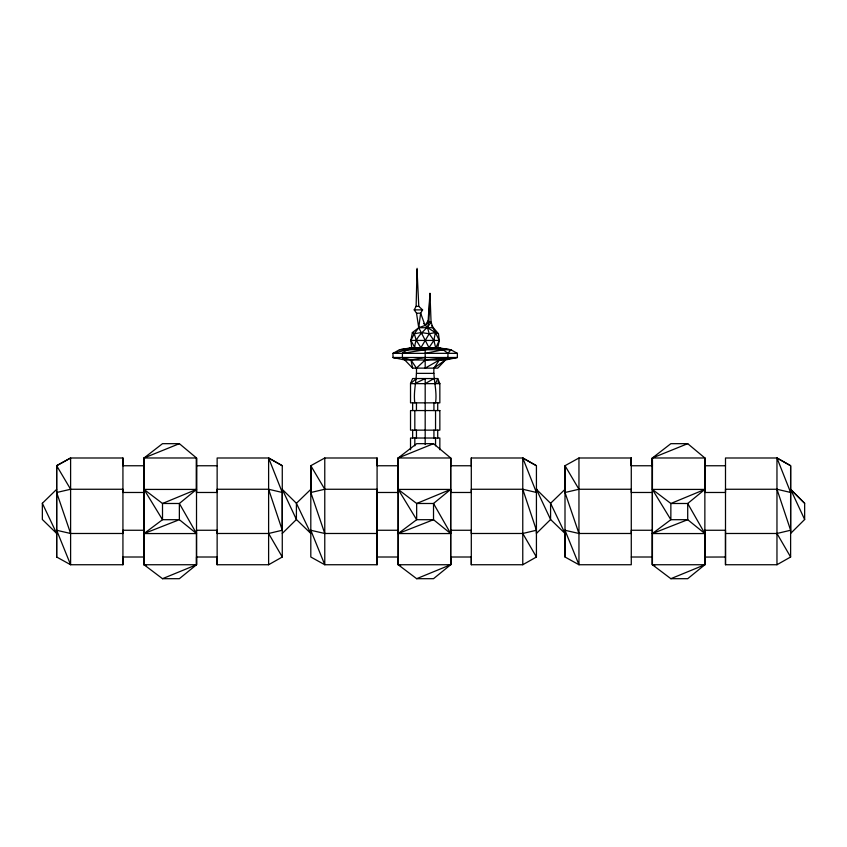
<?xml version="1.0" encoding="UTF-8"?>
<svg xmlns="http://www.w3.org/2000/svg" width="847" height="847" viewBox="0 0 847 847"><rect width="100%" height="100%" fill="white"/><g stroke="black" fill="none" stroke-linecap="round" stroke-linejoin="round"><path stroke-width="1.27" d="M282.273 465.712L268.615 457.994L282.273 492.467L282.273 530.243L268.615 533.483L217.139 533.483L217.139 457.994L268.615 457.994L282.273 465.702L282.273 557.008L268.615 564.737L217.139 564.737L217.139 530.264L196.504 530.264L196.515 564.737L179.363 578.692L162.508 578.692L144.032 564.737L144.064 557.008L122.931 557.008L122.931 564.737L70.608 564.737L56.654 557.008L56.654 532.837M56.643 489.354L42.35 503.287L42.35 519.486L56.643 533.43L56.654 465.702L70.608 457.994L122.931 457.994L122.931 465.755L144.064 465.755L144.032 564.737L146.467 565.701M56.654 557.008L56.654 465.702L70.608 457.994L70.608 564.737L56.654 530.275L70.608 533.483L122.931 533.483L122.931 530.264L144.064 530.264L144.032 564.737L196.515 564.737L196.515 457.983L179.363 443.669L162.508 443.669L144.032 457.983L144.032 564.737M268.615 564.737L268.615 457.994M310.807 489.958L310.807 465.702L324.772 457.994L377.084 457.994L377.084 465.755L398.217 465.755L398.196 564.737L416.66 578.692L433.516 578.692L450.678 564.737L450.678 556.924M310.807 533.43L296.408 503.287L282.273 489.354L296.408 519.497L310.807 533.43L310.807 530.275L324.772 533.483L377.084 533.483L377.084 489.259L324.772 489.259L310.807 492.499L324.772 533.483L324.772 564.737L377.084 564.737L377.084 533.483M310.807 492.499L310.807 465.702L324.772 489.259L324.772 533.483M377.084 492.478L398.217 492.478L398.196 457.983L416.66 443.669L433.516 443.669L450.678 457.983L450.678 564.737L416.66 578.692M435.549 402.854C437.296 390.943 433.251 379.869 433.918 368.127L445.416 359.996L404.951 359.996L392.987 357.508L392.987 353.347L399.466 349.758L411.727 347.694L437.804 347.694L450.9 349.758L457.369 353.347L457.369 357.508L445.416 359.996L437.761 368.127L412.616 368.127L402.42 357.508L402.42 353.347C411.441 344.75 424.813 348.911 435.909 347.694L439.307 340.43L438.46 333.739L431.578 325.693M410.52 449.746L410.52 438.026L439.847 438.026L439.847 449.746M412.648 410.562L412.648 402.854M414.818 445.84L414.818 438.026M414.818 430.138L414.818 410.562M414.818 402.854C413.167 390.943 417.01 379.869 416.449 368.127L410.975 359.996L402.42 357.508M423.659 323.427L427.523 327.715L435.379 332.564L433.876 340.43L429.016 347.694L425.183 347.916L425.194 368.127L439.392 359.996L447.947 357.508L447.947 353.347L450.9 349.758L443.309 348.837M414.818 383.649L425.183 378.545L425.183 444.537M435.549 430.138L435.549 410.562M398.196 556.924L398.196 564.737L450.678 564.737L450.678 457.983L398.196 457.983L398.196 533.557L450.678 533.557L450.657 530.264L471.303 530.264L471.303 564.737L522.768 564.737L536.426 557.008L536.426 530.243L522.768 489.259L471.303 489.259L471.303 492.478L450.657 492.478L450.678 489.418L398.196 489.418L416.66 519.698L433.516 519.698L450.678 533.557L433.516 503.489L416.66 503.489L398.196 489.418M471.303 465.808L471.303 457.994L522.768 457.994L536.426 465.702L536.426 492.467L522.768 489.259M522.768 564.737L522.768 457.994L536.426 465.712M536.426 489.354L536.426 533.441L550.582 519.497L550.582 503.287L536.426 489.354L550.582 519.497L565.002 533.43L550.582 503.287L565.002 489.354L565.002 492.499L578.956 533.483L578.956 564.737L631.28 564.737L631.28 530.264L652.412 530.264L652.381 564.737L670.856 578.692L687.711 578.692L704.863 564.737L704.863 457.983L687.711 443.669L670.856 443.669L652.381 457.983L652.381 564.737L654.826 565.701M536.85 490.709L536.85 489.121M565.002 557.008L565.002 530.275L578.956 533.483L631.28 533.483L631.28 457.994L578.956 457.994L565.002 465.712L565.002 557.008L578.956 564.737L565.002 530.275M565.002 489.958L565.002 465.702L578.956 489.259L631.28 489.259L631.28 492.478L652.412 492.478M631.28 465.808L631.28 457.994L631.28 465.755L652.412 465.755L652.381 489.418L670.856 519.698L687.711 519.698L704.863 533.557L704.863 564.737L670.856 578.692M776.964 564.737L776.964 457.994L790.622 465.712L790.622 557.008L776.964 564.737L725.498 564.737L725.498 457.994L776.964 457.994L790.622 465.702L790.622 489.354L804.65 503.298L804.65 519.497L790.622 533.441L790.622 492.467L776.964 489.259L725.498 489.259L725.498 492.478L704.852 492.478L704.863 457.983L652.381 457.983L652.381 564.737L704.863 564.737L704.863 557.072L725.498 557.008M725.498 564.737L725.498 530.264L704.852 530.264L704.863 533.557L652.381 533.557L670.856 519.698L670.856 503.489L652.381 489.418L704.863 489.418L704.852 492.478M282.273 492.467L268.615 489.259L217.139 489.259L217.139 492.478L196.504 492.478L196.515 457.983L144.032 457.983L144.043 465.649M450.678 457.983L450.657 465.755L471.303 465.755M704.863 457.983L704.852 465.755L725.498 465.755M377.084 530.264L398.217 530.264L398.196 564.737L400.631 565.701M196.504 492.478L196.515 457.983M398.196 533.557L416.66 519.698L416.66 503.489L450.678 489.418L433.516 503.489L433.516 519.698L398.196 533.557L398.217 530.264M429.016 347.694L418.736 327.715L416.512 313.178L414.215 309.875L416.121 306.37L417.084 268.308M447.947 353.347L443.129 349.758L435.718 347.916L433.876 340.43L429.228 333.739L427.523 327.715L428.847 322.146L429.958 293.38L431.07 322.146L432.955 327.715L439.307 340.43L437.804 347.694L402.42 353.347M411.727 347.694L410.88 340.43L412.373 332.564L418.736 327.715L425.088 325.481L428.148 320.664L429.958 293.38M450.9 349.758L399.466 349.758L414.808 347.694L410.88 340.43L414.278 333.739L418.736 327.715L420.652 313.178L422.579 309.875L418.789 306.37L416.121 306.37M435.549 383.649L437.751 378.545L412.605 378.545L410.52 383.649L410.52 402.854L439.847 402.854L439.847 383.649L437.751 378.545M438.46 333.739L435.379 332.564L429.228 333.739L420.906 347.694L416.311 340.43L414.278 333.739L412.373 332.564M433.918 368.127L439.392 359.996L457.369 357.508L392.987 357.508L399.413 358.397M282.273 533.441L296.408 519.497L296.408 503.287L310.807 489.354M416.449 368.127L425.183 359.996L447.947 357.508M425.183 353.347L443.129 349.758L440.271 347.916L410.086 347.916L414.808 347.694C414.554 335.888 425.914 330.955 431.07 322.146L428.847 322.146L425.088 325.481L420.652 313.178L416.512 313.178M416.449 378.545L410.52 383.649L439.847 383.649L437.867 381.944M196.515 489.418L179.363 503.489L162.508 503.489L144.032 489.418L196.515 489.418L162.508 503.489L162.508 519.698L144.032 533.557L196.515 533.557L179.363 503.489L179.363 519.698L196.515 533.557M425.183 383.649L433.929 378.545M162.508 578.692L196.515 564.737L196.504 557.008L217.139 557.008M179.363 443.669L144.032 457.983L144.064 465.755M398.196 465.649L398.196 457.983L433.516 443.669M652.391 465.649L652.381 457.983L687.711 443.669M144.032 533.557L179.363 519.698L162.508 519.698L144.032 489.418M652.381 533.557L687.711 519.698L687.711 503.489L704.863 489.418L670.856 503.489L687.711 503.489L704.863 533.557M471.303 457.994L471.303 533.483L522.768 533.483L536.426 530.243M725.498 533.483L776.964 533.483L790.622 530.243L776.964 489.259M144.064 492.478L122.931 492.478L122.931 489.259L70.608 489.259L56.654 492.499L70.608 533.483M565.002 492.499L578.956 489.259M425.183 357.508L410.975 359.996L412.616 368.127M414.278 333.739L421.16 332.564L429.228 333.739M425.183 347.916L407.248 349.758L392.987 353.347L457.369 353.347M414.215 309.875L422.579 309.875M418.736 327.715L432.955 327.715M410.88 340.43L439.307 340.43M416.459 373.368L433.833 373.368M196.504 465.755L217.139 465.755M377.084 557.008L398.217 557.008M471.303 557.008L450.657 557.008L450.678 564.737M631.28 557.008L652.412 557.008M436.999 347.746L440.271 347.916M436.978 348.064L440.779 348.53M776.964 457.994L790.622 492.467L790.622 489.354L804.65 503.298M56.654 465.712L70.608 489.259M776.964 533.483L790.622 557.008M522.768 533.483L536.426 557.008M268.615 533.483L282.273 557.008M42.35 503.287L56.643 533.43M428.148 320.664L428.847 322.146M790.622 489.354L804.65 519.497M310.807 530.275L324.772 564.737L310.807 557.008L310.807 465.712M522.768 457.994L536.426 492.467M268.615 489.259L282.273 530.243M417.01 269.473L418.789 306.37M652.381 457.983L652.412 465.755M398.196 457.983L398.217 465.755M578.956 457.994L578.956 533.483M471.303 556.924L471.303 564.737M437.708 402.854L437.708 410.562M437.708 430.138L437.708 438.026M435.549 445.84L435.549 438.026L433.929 438.026L433.929 430.138M433.929 402.854L433.929 410.562M416.449 402.854L416.449 410.562M416.449 430.138L416.449 438.026M412.648 430.138L412.648 438.026M377.084 457.994L377.084 564.737M324.772 457.994L324.772 489.259M217.139 556.924L217.139 564.737M122.931 457.994L122.931 564.737M439.847 410.562L439.847 430.138L410.52 430.138L410.52 410.562L439.847 410.562"/></g></svg>
